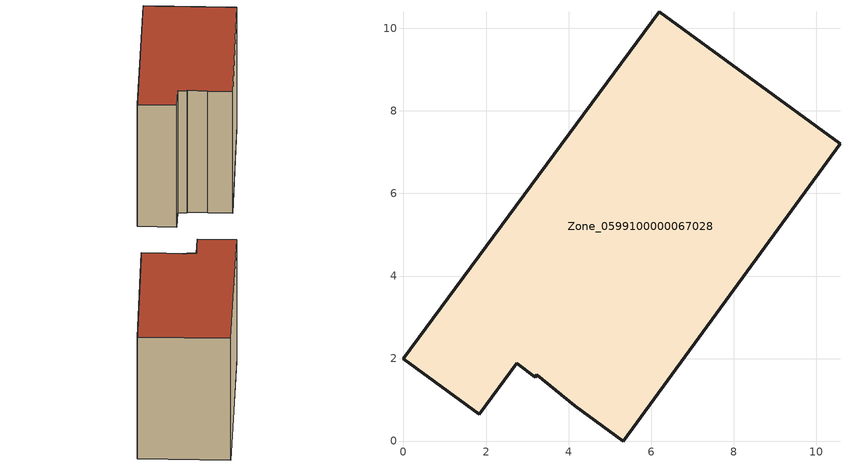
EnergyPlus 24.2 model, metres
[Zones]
Zone_0599100000067028
 floor ground (C_G): 2.74,1.88 1.84,0.65 0,2 6.2,10.4 10.58,7.2 5.32,0 4.16,0.85 3.23,1.6 3.19,1.55 z0
 wall outside (C_F): 6.2,10.4 0,2 1.84,0.65 2.74,1.88 3.19,1.55 3.23,1.6 4.16,0.85 5.32,0 10.58,7.2 6.2,10.4 z0:8.45
 roof outside (C_R): 3.23,1.6 4.16,0.85 5.32,0 10.58,7.2 6.2,10.4 0,2 1.84,0.65 2.74,1.88 3.19,1.55 z8.45
[BUILDING]
Pand.0599100000067028: North Axis=0; Terrain=City; Loads Convergence Tolerance Value=0.04; Temperature Convergence Tolerance Value=0.4; Solar Distribution=FullExterior; Maximum Number of Warmup Days=25; Minimum Number of Warmup Days=1
[Site:Location]
Rotterdam.The.Hague.AP_ZH_NLD Design_Conditions: Latitude=51.96; Longitude=4.45; Time Zone=1; Elevation=-4.5
[SITE:GROUNDTEMPERATURE:BUILDINGSURFACE]
18, 18, 18, 18, 18, 18, 18, 18, 18, 18, 18, 18
[MATERIAL] Thermal Absorptance=0.9; Solar Absorptance=0.7; Visible Absorptance=0.7
Name | Roughness | Thickness | Conductivity | Density | Specific Heat
G.TI.1975-1991 | MediumSmooth | 0.15 | 0.288461 | 540 | 1210
F.TI.1975-1991 | Rough | 0.3 | 0.230769 | 1920 | 840
R.TI.1975-1991 | MediumRough | 0.2 | 0.153846 | 1500 | 1000
[CONSTRUCTION]
C_G: G.TI.1975-1991
C_F: F.TI.1975-1991
C_R: R.TI.1975-1991
[ZONE]
Zone_0599100000067028: Type=1; Multiplier=1; Ceiling Height=Autocalculate; Volume=Autocalculate; Floor Area=autocalculate; Part of Total Floor Area=Yes
[ZONEINFILTRATION:DESIGNFLOWRATE]
Infil_Zone_0599100000067028: Zone or ZoneList or Space or SpaceList=Zone_0599100000067028; Schedule=AlwaysOn; Design Flow Rate Calculation Method=Flow/Area; Flow Rate per Floor Area=0.003; Constant Term Coefficient=1; Temperature Term Coefficient=0; Velocity Term Coefficient=0; Velocity Squared Term Coefficient=0
[HVACTEMPLATE:ZONE:IDEALLOADSAIRSYSTEM]
Zone_0599100000067028: Maximum Heating Supply Air Temperature=50; Minimum Cooling Supply Air Temperature=13; Maximum Heating Supply Air Humidity Ratio=0.0156; Minimum Cooling Supply Air Humidity Ratio=0.0077; Heating Limit=NoLimit; Cooling Limit=NoLimit; Dehumidification Control Type=ConstantSensibleHeatRatio; Cooling Sensible Heat Ratio=0.7; Dehumidification Setpoint=60; Humidification Control Type=None; Humidification Setpoint=30; Outdoor Air Method=None; Outdoor Air Flow Rate per Person=0.00944; Outdoor Air Flow Rate per Zone Floor Area=0; Outdoor Air Flow Rate per Zone=0; Demand Controlled Ventilation Type=None; Outdoor Air Economizer Type=NoEconomizer; Heat Recovery Type=None; Sensible Heat Recovery Effectiveness=0.7; Latent Heat Recovery Effectiveness=0.65
[ZONECONTROL:THERMOSTAT]
ThermostatControl_Zone_0599100000067028: Zone or ZoneList=Zone_0599100000067028; Control Type Schedule=DualSetpointControlType; Control 1=Thermostat_Zone_0599100000067028; Temperature Difference Between Cutout And Setpoint=0
[THERMOSTATSETPOINT:DUALSETPOINT]
Thermostat_Zone_0599100000067028: Heating Setpoint Temperature Schedule=HeatingSetpoint_Zone_0599100000067028; Cooling Setpoint Temperature Schedule=CoolingSetpoint_Zone_0599100000067028
[SCHEDULE:COMPACT]
HeatingSetpoint_Zone_0599100000067028: Through: 12/31, For: AllDays, Until: 24:00, 21
CoolingSetpoint_Zone_0599100000067028: Through: 12/31, For: AllDays, Until: 24:00, 24
DualSetpointControlType: Through: 12/31, For: AllDays, Until: 24:00, 4
AlwaysOn: Through: 12/31, For: AllDays, Until: 24:00, 1
